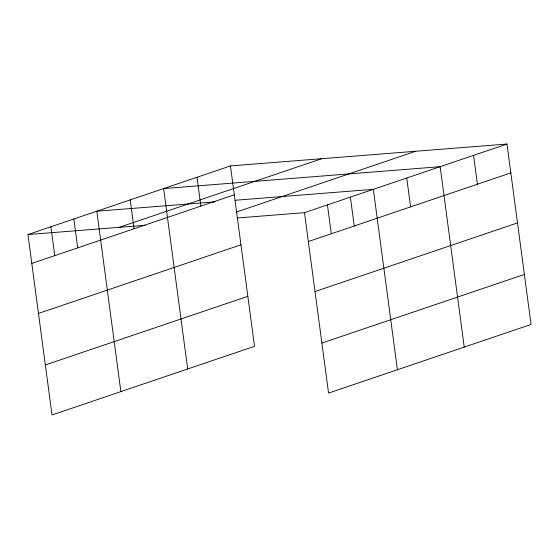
<?xml version="1.0" encoding="UTF-8"?>
<svg xmlns="http://www.w3.org/2000/svg" width="559" height="559" viewBox="0 0 559 559"><rect width="100%" height="100%" fill="white"/><g stroke="black" fill="none" stroke-linecap="round" stroke-linejoin="round"><path stroke-width="0.84" d="M230.441 165.918L254.513 346.328L52.022 414.96L27.95 234.549L230.441 165.918L506.978 144.04L531.05 324.451L328.559 393.082L304.487 212.672L506.978 144.04M119.207 227.331L321.698 158.7M31.8 263.422L234.298 194.791M236.177 212.113L415.721 151.258M38.473 313.431L240.971 244.8M308.337 241.544L510.828 172.913M45.349 364.957L247.84 296.319M315.01 291.553L517.501 222.915M321.886 343.072L524.377 274.441M215.04 201.862L96.798 211.218L120.87 391.628M235.066 200.276L373.335 189.333L397.407 369.744M27.95 234.549L145.326 225.263M237.337 217.982L304.487 212.672M473.564 155.36L477.421 184.232M464.229 347.097L440.157 166.687L163.619 188.565L187.691 368.975M406.742 178.014L410.599 206.886M350.381 197.117L354.238 225.99M327.434 204.894L331.284 233.767M197.034 177.245L200.884 206.117M130.212 199.891L134.062 228.764M73.851 218.995L77.701 247.868M50.897 226.772L54.754 255.645"/></g></svg>
